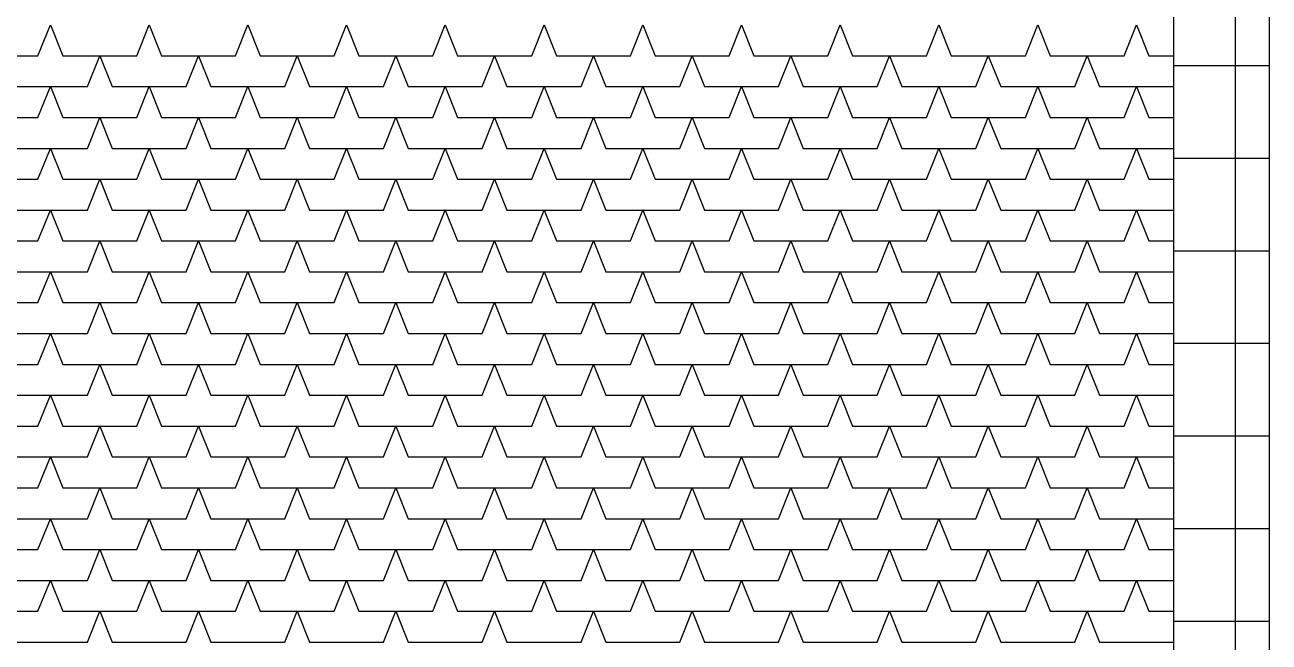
# Model space of a CAD drawing. Header units: inches. Extents: x 86794 to 87086, y 41803 to 41823.
# Drawn here: x 87028.09 to 87030.106, y 41817.98 to 41818.98 of the extents above; entities that cross this region are included whole.
import ezdxf

# ---------------------------------------------------------------- set-up
doc = ezdxf.new("R2010")
doc.units = ezdxf.units.IN
doc.header["$MEASUREMENT"] = 0

msp = doc.modelspace()

# ---------------------------------------------------------------- linework, layer by layer
at = {"ltscale": 0.006}
for p, q in [((87029.9509, 41819.0158), (87029.9509, 41817.1136)), ((87030.0509, 41819.0158), (87030.0509, 41814.4136)), ((87030.1059, 41819.0158), (87030.1059, 41814.2936)), ((87029.9509, 41818.9136), (87030.1059, 41818.9136)), ((87029.9509, 41818.7636), (87030.1059, 41818.7636)), ((87029.9509, 41818.6136), (87030.1059, 41818.6136)), ((87029.9509, 41818.4636), (87030.1059, 41818.4636)), ((87029.9509, 41818.3136), (87030.1059, 41818.3136)), ((87029.9509, 41818.1636), (87030.1059, 41818.1636)), ((87029.9509, 41818.0136), (87030.1059, 41818.0136))]:
    msp.add_line(p, q, dxfattribs=at)
at = {"color": 250}
for p, q in [((87028.1109, 41818.9295), (87028.1309, 41818.9795)), ((87028.1309, 41818.9795), (87028.1509, 41818.9295)), ((87028.2709, 41818.9295), (87028.2909, 41818.9795)), ((87028.2909, 41818.9795), (87028.3109, 41818.9295)), ((87028.4309, 41818.9295), (87028.4509, 41818.9795)), ((87028.4509, 41818.9795), (87028.4709, 41818.9295)), ((87028.5909, 41818.9295), (87028.6109, 41818.9795)), ((87028.6109, 41818.9795), (87028.6309, 41818.9295)), ((87028.7509, 41818.9295), (87028.7709, 41818.9795)), ((87028.7709, 41818.9795), (87028.7909, 41818.9295)), ((87028.9109, 41818.9295), (87028.9309, 41818.9795)), ((87028.9309, 41818.9795), (87028.9509, 41818.9295)), ((87029.0709, 41818.9295), (87029.0909, 41818.9795)), ((87029.0909, 41818.9795), (87029.1109, 41818.9295)), ((87029.2309, 41818.9295), (87029.2509, 41818.9795)), ((87029.2509, 41818.9795), (87029.2709, 41818.9295)), ((87029.3909, 41818.9295), (87029.4109, 41818.9795)), ((87029.4109, 41818.9795), (87029.4309, 41818.9295)), ((87029.5509, 41818.9295), (87029.5709, 41818.9795)), ((87029.5709, 41818.9795), (87029.5909, 41818.9295)), ((87029.7109, 41818.9295), (87029.7309, 41818.9795)), ((87029.7309, 41818.9795), (87029.7509, 41818.9295)), ((87029.8709, 41818.9295), (87029.8909, 41818.9795)), ((87029.8909, 41818.9795), (87029.9109, 41818.9295)), ((87027.9909, 41818.9295), (87028.1109, 41818.9295)), ((87028.1509, 41818.9295), (87028.2709, 41818.9295)), ((87028.1909, 41818.8795), (87028.2109, 41818.9295)), ((87028.2109, 41818.9295), (87028.2309, 41818.8795)), ((87028.3109, 41818.9295), (87028.4309, 41818.9295)), ((87028.3509, 41818.8795), (87028.3709, 41818.9295)), ((87028.3709, 41818.9295), (87028.3909, 41818.8795)), ((87028.4709, 41818.9295), (87028.5909, 41818.9295)), ((87028.5109, 41818.8795), (87028.5309, 41818.9295)), ((87028.5309, 41818.9295), (87028.5509, 41818.8795)), ((87028.6309, 41818.9295), (87028.7509, 41818.9295)), ((87028.6709, 41818.8795), (87028.6909, 41818.9295)), ((87028.6909, 41818.9295), (87028.7109, 41818.8795)), ((87028.7909, 41818.9295), (87028.9109, 41818.9295)), ((87028.8309, 41818.8795), (87028.8509, 41818.9295)), ((87028.8509, 41818.9295), (87028.8709, 41818.8795)), ((87028.9509, 41818.9295), (87029.0709, 41818.9295)), ((87028.9909, 41818.8795), (87029.0109, 41818.9295)), ((87029.0109, 41818.9295), (87029.0309, 41818.8795)), ((87029.1109, 41818.9295), (87029.2309, 41818.9295)), ((87029.1509, 41818.8795), (87029.1709, 41818.9295)), ((87029.1709, 41818.9295), (87029.1909, 41818.8795)), ((87029.2709, 41818.9295), (87029.3909, 41818.9295)), ((87029.3109, 41818.8795), (87029.3309, 41818.9295)), ((87029.3309, 41818.9295), (87029.3509, 41818.8795)), ((87029.4309, 41818.9295), (87029.5509, 41818.9295)), ((87029.4709, 41818.8795), (87029.4909, 41818.9295)), ((87029.4909, 41818.9295), (87029.5109, 41818.8795)), ((87029.5909, 41818.9295), (87029.7109, 41818.9295)), ((87029.6309, 41818.8795), (87029.6509, 41818.9295)), ((87029.6509, 41818.9295), (87029.6709, 41818.8795)), ((87029.7509, 41818.9295), (87029.8709, 41818.9295)), ((87029.7909, 41818.8795), (87029.8109, 41818.9295)), ((87029.8109, 41818.9295), (87029.8309, 41818.8795)), ((87029.9109, 41818.9295), (87029.9509, 41818.9295)), ((87028.0709, 41818.8795), (87028.1909, 41818.8795)), ((87028.1109, 41818.8295), (87028.1309, 41818.8795)), ((87028.1309, 41818.8795), (87028.1509, 41818.8295)), ((87028.2309, 41818.8795), (87028.3509, 41818.8795)), ((87028.2709, 41818.8295), (87028.2909, 41818.8795)), ((87028.2909, 41818.8795), (87028.3109, 41818.8295)), ((87028.3909, 41818.8795), (87028.5109, 41818.8795)), ((87028.4309, 41818.8295), (87028.4509, 41818.8795)), ((87028.4509, 41818.8795), (87028.4709, 41818.8295)), ((87028.5509, 41818.8795), (87028.6709, 41818.8795)), ((87028.5909, 41818.8295), (87028.6109, 41818.8795)), ((87028.6109, 41818.8795), (87028.6309, 41818.8295)), ((87028.7109, 41818.8795), (87028.8309, 41818.8795)), ((87028.7509, 41818.8295), (87028.7709, 41818.8795)), ((87028.7709, 41818.8795), (87028.7909, 41818.8295)), ((87028.8709, 41818.8795), (87028.9909, 41818.8795)), ((87028.9109, 41818.8295), (87028.9309, 41818.8795)), ((87028.9309, 41818.8795), (87028.9509, 41818.8295)), ((87029.0309, 41818.8795), (87029.1509, 41818.8795)), ((87029.0709, 41818.8295), (87029.0909, 41818.8795)), ((87029.0909, 41818.8795), (87029.1109, 41818.8295)), ((87029.1909, 41818.8795), (87029.3109, 41818.8795)), ((87029.2309, 41818.8295), (87029.2509, 41818.8795)), ((87029.2509, 41818.8795), (87029.2709, 41818.8295)), ((87029.3509, 41818.8795), (87029.4709, 41818.8795)), ((87029.3909, 41818.8295), (87029.4109, 41818.8795)), ((87029.4109, 41818.8795), (87029.4309, 41818.8295)), ((87029.5109, 41818.8795), (87029.6309, 41818.8795)), ((87029.5509, 41818.8295), (87029.5709, 41818.8795)), ((87029.5709, 41818.8795), (87029.5909, 41818.8295)), ((87029.6709, 41818.8795), (87029.7909, 41818.8795)), ((87029.7109, 41818.8295), (87029.7309, 41818.8795)), ((87029.7309, 41818.8795), (87029.7509, 41818.8295)), ((87029.8309, 41818.8795), (87029.9509, 41818.8795)), ((87029.8709, 41818.8295), (87029.8909, 41818.8795)), ((87029.8909, 41818.8795), (87029.9109, 41818.8295)), ((87027.9909, 41818.8295), (87028.1109, 41818.8295)), ((87028.1509, 41818.8295), (87028.2709, 41818.8295)), ((87028.1909, 41818.7795), (87028.2109, 41818.8295)), ((87028.2109, 41818.8295), (87028.2309, 41818.7795)), ((87028.3109, 41818.8295), (87028.4309, 41818.8295)), ((87028.3509, 41818.7795), (87028.3709, 41818.8295)), ((87028.3709, 41818.8295), (87028.3909, 41818.7795)), ((87028.4709, 41818.8295), (87028.5909, 41818.8295)), ((87028.5109, 41818.7795), (87028.5309, 41818.8295)), ((87028.5309, 41818.8295), (87028.5509, 41818.7795)), ((87028.6309, 41818.8295), (87028.7509, 41818.8295)), ((87028.6709, 41818.7795), (87028.6909, 41818.8295)), ((87028.6909, 41818.8295), (87028.7109, 41818.7795)), ((87028.7909, 41818.8295), (87028.9109, 41818.8295)), ((87028.8309, 41818.7795), (87028.8509, 41818.8295)), ((87028.8509, 41818.8295), (87028.8709, 41818.7795)), ((87028.9509, 41818.8295), (87029.0709, 41818.8295)), ((87028.9909, 41818.7795), (87029.0109, 41818.8295)), ((87029.0109, 41818.8295), (87029.0309, 41818.7795)), ((87029.1109, 41818.8295), (87029.2309, 41818.8295)), ((87029.1509, 41818.7795), (87029.1709, 41818.8295)), ((87029.1709, 41818.8295), (87029.1909, 41818.7795)), ((87029.2709, 41818.8295), (87029.3909, 41818.8295)), ((87029.3109, 41818.7795), (87029.3309, 41818.8295)), ((87029.3309, 41818.8295), (87029.3509, 41818.7795)), ((87029.4309, 41818.8295), (87029.5509, 41818.8295)), ((87029.4709, 41818.7795), (87029.4909, 41818.8295)), ((87029.4909, 41818.8295), (87029.5109, 41818.7795)), ((87029.5909, 41818.8295), (87029.7109, 41818.8295)), ((87029.6309, 41818.7795), (87029.6509, 41818.8295)), ((87029.6509, 41818.8295), (87029.6709, 41818.7795)), ((87029.7509, 41818.8295), (87029.8709, 41818.8295)), ((87029.7909, 41818.7795), (87029.8109, 41818.8295)), ((87029.8109, 41818.8295), (87029.8309, 41818.7795)), ((87029.9109, 41818.8295), (87029.9509, 41818.8295)), ((87028.0709, 41818.7795), (87028.1909, 41818.7795)), ((87028.1109, 41818.7295), (87028.1309, 41818.7795)), ((87028.1309, 41818.7795), (87028.1509, 41818.7295)), ((87028.2309, 41818.7795), (87028.3509, 41818.7795)), ((87028.2709, 41818.7295), (87028.2909, 41818.7795)), ((87028.2909, 41818.7795), (87028.3109, 41818.7295)), ((87028.3909, 41818.7795), (87028.5109, 41818.7795)), ((87028.4309, 41818.7295), (87028.4509, 41818.7795)), ((87028.4509, 41818.7795), (87028.4709, 41818.7295)), ((87028.5509, 41818.7795), (87028.6709, 41818.7795)), ((87028.5909, 41818.7295), (87028.6109, 41818.7795)), ((87028.6109, 41818.7795), (87028.6309, 41818.7295)), ((87028.7109, 41818.7795), (87028.8309, 41818.7795)), ((87028.7509, 41818.7295), (87028.7709, 41818.7795)), ((87028.7709, 41818.7795), (87028.7909, 41818.7295)), ((87028.8709, 41818.7795), (87028.9909, 41818.7795)), ((87028.9109, 41818.7295), (87028.9309, 41818.7795)), ((87028.9309, 41818.7795), (87028.9509, 41818.7295)), ((87029.0309, 41818.7795), (87029.1509, 41818.7795)), ((87029.0709, 41818.7295), (87029.0909, 41818.7795)), ((87029.0909, 41818.7795), (87029.1109, 41818.7295)), ((87029.1909, 41818.7795), (87029.3109, 41818.7795)), ((87029.2309, 41818.7295), (87029.2509, 41818.7795)), ((87029.2509, 41818.7795), (87029.2709, 41818.7295)), ((87029.3509, 41818.7795), (87029.4709, 41818.7795)), ((87029.3909, 41818.7295), (87029.4109, 41818.7795)), ((87029.4109, 41818.7795), (87029.4309, 41818.7295)), ((87029.5109, 41818.7795), (87029.6309, 41818.7795)), ((87029.5509, 41818.7295), (87029.5709, 41818.7795)), ((87029.5709, 41818.7795), (87029.5909, 41818.7295)), ((87029.6709, 41818.7795), (87029.7909, 41818.7795)), ((87029.7109, 41818.7295), (87029.7309, 41818.7795)), ((87029.7309, 41818.7795), (87029.7509, 41818.7295)), ((87029.8309, 41818.7795), (87029.9509, 41818.7795)), ((87029.8709, 41818.7295), (87029.8909, 41818.7795)), ((87029.8909, 41818.7795), (87029.9109, 41818.7295)), ((87027.9909, 41818.7295), (87028.1109, 41818.7295)), ((87028.1509, 41818.7295), (87028.2709, 41818.7295)), ((87028.1909, 41818.6795), (87028.2109, 41818.7295)), ((87028.2109, 41818.7295), (87028.2309, 41818.6795)), ((87028.3109, 41818.7295), (87028.4309, 41818.7295)), ((87028.3509, 41818.6795), (87028.3709, 41818.7295)), ((87028.3709, 41818.7295), (87028.3909, 41818.6795)), ((87028.4709, 41818.7295), (87028.5909, 41818.7295)), ((87028.5109, 41818.6795), (87028.5309, 41818.7295)), ((87028.5309, 41818.7295), (87028.5509, 41818.6795)), ((87028.6309, 41818.7295), (87028.7509, 41818.7295)), ((87028.6709, 41818.6795), (87028.6909, 41818.7295)), ((87028.6909, 41818.7295), (87028.7109, 41818.6795)), ((87028.7909, 41818.7295), (87028.9109, 41818.7295)), ((87028.8309, 41818.6795), (87028.8509, 41818.7295)), ((87028.8509, 41818.7295), (87028.8709, 41818.6795)), ((87028.9509, 41818.7295), (87029.0709, 41818.7295)), ((87028.9909, 41818.6795), (87029.0109, 41818.7295)), ((87029.0109, 41818.7295), (87029.0309, 41818.6795)), ((87029.1109, 41818.7295), (87029.2309, 41818.7295)), ((87029.1509, 41818.6795), (87029.1709, 41818.7295)), ((87029.1709, 41818.7295), (87029.1909, 41818.6795)), ((87029.2709, 41818.7295), (87029.3909, 41818.7295)), ((87029.3109, 41818.6795), (87029.3309, 41818.7295)), ((87029.3309, 41818.7295), (87029.3509, 41818.6795)), ((87029.4309, 41818.7295), (87029.5509, 41818.7295)), ((87029.4709, 41818.6795), (87029.4909, 41818.7295)), ((87029.4909, 41818.7295), (87029.5109, 41818.6795)), ((87029.5909, 41818.7295), (87029.7109, 41818.7295)), ((87029.6309, 41818.6795), (87029.6509, 41818.7295)), ((87029.6509, 41818.7295), (87029.6709, 41818.6795)), ((87029.7509, 41818.7295), (87029.8709, 41818.7295)), ((87029.7909, 41818.6795), (87029.8109, 41818.7295)), ((87029.8109, 41818.7295), (87029.8309, 41818.6795)), ((87029.9109, 41818.7295), (87029.9509, 41818.7295)), ((87028.0709, 41818.6795), (87028.1909, 41818.6795)), ((87028.1109, 41818.6295), (87028.1309, 41818.6795)), ((87028.1309, 41818.6795), (87028.1509, 41818.6295)), ((87028.2309, 41818.6795), (87028.3509, 41818.6795)), ((87028.2709, 41818.6295), (87028.2909, 41818.6795)), ((87028.2909, 41818.6795), (87028.3109, 41818.6295)), ((87028.3909, 41818.6795), (87028.5109, 41818.6795)), ((87028.4309, 41818.6295), (87028.4509, 41818.6795)), ((87028.4509, 41818.6795), (87028.4709, 41818.6295)), ((87028.5509, 41818.6795), (87028.6709, 41818.6795)), ((87028.5909, 41818.6295), (87028.6109, 41818.6795)), ((87028.6109, 41818.6795), (87028.6309, 41818.6295)), ((87028.7109, 41818.6795), (87028.8309, 41818.6795)), ((87028.7509, 41818.6295), (87028.7709, 41818.6795)), ((87028.7709, 41818.6795), (87028.7909, 41818.6295)), ((87028.8709, 41818.6795), (87028.9909, 41818.6795)), ((87028.9109, 41818.6295), (87028.9309, 41818.6795)), ((87028.9309, 41818.6795), (87028.9509, 41818.6295)), ((87029.0309, 41818.6795), (87029.1509, 41818.6795)), ((87029.0709, 41818.6295), (87029.0909, 41818.6795)), ((87029.0909, 41818.6795), (87029.1109, 41818.6295)), ((87029.1909, 41818.6795), (87029.3109, 41818.6795)), ((87029.2309, 41818.6295), (87029.2509, 41818.6795)), ((87029.2509, 41818.6795), (87029.2709, 41818.6295)), ((87029.3509, 41818.6795), (87029.4709, 41818.6795)), ((87029.3909, 41818.6295), (87029.4109, 41818.6795)), ((87029.4109, 41818.6795), (87029.4309, 41818.6295)), ((87029.5109, 41818.6795), (87029.6309, 41818.6795)), ((87029.5509, 41818.6295), (87029.5709, 41818.6795)), ((87029.5709, 41818.6795), (87029.5909, 41818.6295)), ((87029.6709, 41818.6795), (87029.7909, 41818.6795)), ((87029.7109, 41818.6295), (87029.7309, 41818.6795)), ((87029.7309, 41818.6795), (87029.7509, 41818.6295)), ((87029.8309, 41818.6795), (87029.9509, 41818.6795)), ((87029.8709, 41818.6295), (87029.8909, 41818.6795)), ((87029.8909, 41818.6795), (87029.9109, 41818.6295)), ((87027.9909, 41818.6295), (87028.1109, 41818.6295)), ((87028.1509, 41818.6295), (87028.2709, 41818.6295)), ((87028.1909, 41818.5795), (87028.2109, 41818.6295)), ((87028.2109, 41818.6295), (87028.2309, 41818.5795)), ((87028.3109, 41818.6295), (87028.4309, 41818.6295)), ((87028.3509, 41818.5795), (87028.3709, 41818.6295)), ((87028.3709, 41818.6295), (87028.3909, 41818.5795)), ((87028.4709, 41818.6295), (87028.5909, 41818.6295)), ((87028.5109, 41818.5795), (87028.5309, 41818.6295)), ((87028.5309, 41818.6295), (87028.5509, 41818.5795)), ((87028.6309, 41818.6295), (87028.7509, 41818.6295)), ((87028.6709, 41818.5795), (87028.6909, 41818.6295)), ((87028.6909, 41818.6295), (87028.7109, 41818.5795)), ((87028.7909, 41818.6295), (87028.9109, 41818.6295)), ((87028.8309, 41818.5795), (87028.8509, 41818.6295)), ((87028.8509, 41818.6295), (87028.8709, 41818.5795)), ((87028.9509, 41818.6295), (87029.0709, 41818.6295)), ((87028.9909, 41818.5795), (87029.0109, 41818.6295)), ((87029.0109, 41818.6295), (87029.0309, 41818.5795)), ((87029.1109, 41818.6295), (87029.2309, 41818.6295)), ((87029.1509, 41818.5795), (87029.1709, 41818.6295)), ((87029.1709, 41818.6295), (87029.1909, 41818.5795)), ((87029.2709, 41818.6295), (87029.3909, 41818.6295)), ((87029.3109, 41818.5795), (87029.3309, 41818.6295)), ((87029.3309, 41818.6295), (87029.3509, 41818.5795)), ((87029.4309, 41818.6295), (87029.5509, 41818.6295)), ((87029.4709, 41818.5795), (87029.4909, 41818.6295)), ((87029.4909, 41818.6295), (87029.5109, 41818.5795)), ((87029.5909, 41818.6295), (87029.7109, 41818.6295)), ((87029.6309, 41818.5795), (87029.6509, 41818.6295)), ((87029.6509, 41818.6295), (87029.6709, 41818.5795)), ((87029.7509, 41818.6295), (87029.8709, 41818.6295)), ((87029.7909, 41818.5795), (87029.8109, 41818.6295)), ((87029.8109, 41818.6295), (87029.8309, 41818.5795)), ((87029.9109, 41818.6295), (87029.9509, 41818.6295)), ((87028.0709, 41818.5795), (87028.1909, 41818.5795)), ((87028.1109, 41818.5295), (87028.1309, 41818.5795)), ((87028.1309, 41818.5795), (87028.1509, 41818.5295)), ((87028.2309, 41818.5795), (87028.3509, 41818.5795)), ((87028.2709, 41818.5295), (87028.2909, 41818.5795)), ((87028.2909, 41818.5795), (87028.3109, 41818.5295)), ((87028.3909, 41818.5795), (87028.5109, 41818.5795)), ((87028.4309, 41818.5295), (87028.4509, 41818.5795)), ((87028.4509, 41818.5795), (87028.4709, 41818.5295)), ((87028.5509, 41818.5795), (87028.6709, 41818.5795)), ((87028.5909, 41818.5295), (87028.6109, 41818.5795)), ((87028.6109, 41818.5795), (87028.6309, 41818.5295)), ((87028.7109, 41818.5795), (87028.8309, 41818.5795)), ((87028.7509, 41818.5295), (87028.7709, 41818.5795)), ((87028.7709, 41818.5795), (87028.7909, 41818.5295)), ((87028.8709, 41818.5795), (87028.9909, 41818.5795)), ((87028.9109, 41818.5295), (87028.9309, 41818.5795)), ((87028.9309, 41818.5795), (87028.9509, 41818.5295)), ((87029.0309, 41818.5795), (87029.1509, 41818.5795)), ((87029.0709, 41818.5295), (87029.0909, 41818.5795)), ((87029.0909, 41818.5795), (87029.1109, 41818.5295)), ((87029.1909, 41818.5795), (87029.3109, 41818.5795)), ((87029.2309, 41818.5295), (87029.2509, 41818.5795)), ((87029.2509, 41818.5795), (87029.2709, 41818.5295)), ((87029.3509, 41818.5795), (87029.4709, 41818.5795)), ((87029.3909, 41818.5295), (87029.4109, 41818.5795)), ((87029.4109, 41818.5795), (87029.4309, 41818.5295)), ((87029.5109, 41818.5795), (87029.6309, 41818.5795)), ((87029.5509, 41818.5295), (87029.5709, 41818.5795)), ((87029.5709, 41818.5795), (87029.5909, 41818.5295)), ((87029.6709, 41818.5795), (87029.7909, 41818.5795)), ((87029.7109, 41818.5295), (87029.7309, 41818.5795)), ((87029.7309, 41818.5795), (87029.7509, 41818.5295)), ((87029.8309, 41818.5795), (87029.9509, 41818.5795)), ((87029.8709, 41818.5295), (87029.8909, 41818.5795)), ((87029.8909, 41818.5795), (87029.9109, 41818.5295)), ((87027.9909, 41818.5295), (87028.1109, 41818.5295)), ((87028.1509, 41818.5295), (87028.2709, 41818.5295)), ((87028.1909, 41818.4795), (87028.2109, 41818.5295)), ((87028.2109, 41818.5295), (87028.2309, 41818.4795)), ((87028.3109, 41818.5295), (87028.4309, 41818.5295)), ((87028.3509, 41818.4795), (87028.3709, 41818.5295)), ((87028.3709, 41818.5295), (87028.3909, 41818.4795)), ((87028.4709, 41818.5295), (87028.5909, 41818.5295)), ((87028.5109, 41818.4795), (87028.5309, 41818.5295)), ((87028.5309, 41818.5295), (87028.5509, 41818.4795)), ((87028.6309, 41818.5295), (87028.7509, 41818.5295)), ((87028.6709, 41818.4795), (87028.6909, 41818.5295)), ((87028.6909, 41818.5295), (87028.7109, 41818.4795)), ((87028.7909, 41818.5295), (87028.9109, 41818.5295)), ((87028.8309, 41818.4795), (87028.8509, 41818.5295)), ((87028.8509, 41818.5295), (87028.8709, 41818.4795)), ((87028.9509, 41818.5295), (87029.0709, 41818.5295)), ((87028.9909, 41818.4795), (87029.0109, 41818.5295)), ((87029.0109, 41818.5295), (87029.0309, 41818.4795)), ((87029.1109, 41818.5295), (87029.2309, 41818.5295)), ((87029.1509, 41818.4795), (87029.1709, 41818.5295)), ((87029.1709, 41818.5295), (87029.1909, 41818.4795)), ((87029.2709, 41818.5295), (87029.3909, 41818.5295)), ((87029.3109, 41818.4795), (87029.3309, 41818.5295)), ((87029.3309, 41818.5295), (87029.3509, 41818.4795)), ((87029.4309, 41818.5295), (87029.5509, 41818.5295)), ((87029.4709, 41818.4795), (87029.4909, 41818.5295)), ((87029.4909, 41818.5295), (87029.5109, 41818.4795)), ((87029.5909, 41818.5295), (87029.7109, 41818.5295)), ((87029.6309, 41818.4795), (87029.6509, 41818.5295)), ((87029.6509, 41818.5295), (87029.6709, 41818.4795)), ((87029.7509, 41818.5295), (87029.8709, 41818.5295)), ((87029.7909, 41818.4795), (87029.8109, 41818.5295)), ((87029.8109, 41818.5295), (87029.8309, 41818.4795)), ((87029.9109, 41818.5295), (87029.9509, 41818.5295)), ((87028.0709, 41818.4795), (87028.1909, 41818.4795)), ((87028.1109, 41818.4295), (87028.1309, 41818.4795)), ((87028.1309, 41818.4795), (87028.1509, 41818.4295)), ((87028.2309, 41818.4795), (87028.3509, 41818.4795)), ((87028.2709, 41818.4295), (87028.2909, 41818.4795)), ((87028.2909, 41818.4795), (87028.3109, 41818.4295)), ((87028.3909, 41818.4795), (87028.5109, 41818.4795)), ((87028.4309, 41818.4295), (87028.4509, 41818.4795)), ((87028.4509, 41818.4795), (87028.4709, 41818.4295)), ((87028.5509, 41818.4795), (87028.6709, 41818.4795)), ((87028.5909, 41818.4295), (87028.6109, 41818.4795)), ((87028.6109, 41818.4795), (87028.6309, 41818.4295)), ((87028.7109, 41818.4795), (87028.8309, 41818.4795)), ((87028.7509, 41818.4295), (87028.7709, 41818.4795)), ((87028.7709, 41818.4795), (87028.7909, 41818.4295)), ((87028.8709, 41818.4795), (87028.9909, 41818.4795)), ((87028.9109, 41818.4295), (87028.9309, 41818.4795)), ((87028.9309, 41818.4795), (87028.9509, 41818.4295)), ((87029.0309, 41818.4795), (87029.1509, 41818.4795)), ((87029.0709, 41818.4295), (87029.0909, 41818.4795)), ((87029.0909, 41818.4795), (87029.1109, 41818.4295)), ((87029.1909, 41818.4795), (87029.3109, 41818.4795)), ((87029.2309, 41818.4295), (87029.2509, 41818.4795)), ((87029.2509, 41818.4795), (87029.2709, 41818.4295)), ((87029.3509, 41818.4795), (87029.4709, 41818.4795)), ((87029.3909, 41818.4295), (87029.4109, 41818.4795)), ((87029.4109, 41818.4795), (87029.4309, 41818.4295)), ((87029.5109, 41818.4795), (87029.6309, 41818.4795)), ((87029.5509, 41818.4295), (87029.5709, 41818.4795)), ((87029.5709, 41818.4795), (87029.5909, 41818.4295)), ((87029.6709, 41818.4795), (87029.7909, 41818.4795)), ((87029.7109, 41818.4295), (87029.7309, 41818.4795)), ((87029.7309, 41818.4795), (87029.7509, 41818.4295)), ((87029.8309, 41818.4795), (87029.9509, 41818.4795)), ((87029.8709, 41818.4295), (87029.8909, 41818.4795)), ((87029.8909, 41818.4795), (87029.9109, 41818.4295)), ((87027.9909, 41818.4295), (87028.1109, 41818.4295)), ((87028.1509, 41818.4295), (87028.2709, 41818.4295)), ((87028.1909, 41818.3795), (87028.2109, 41818.4295)), ((87028.2109, 41818.4295), (87028.2309, 41818.3795)), ((87028.3109, 41818.4295), (87028.4309, 41818.4295)), ((87028.3509, 41818.3795), (87028.3709, 41818.4295)), ((87028.3709, 41818.4295), (87028.3909, 41818.3795)), ((87028.4709, 41818.4295), (87028.5909, 41818.4295)), ((87028.5109, 41818.3795), (87028.5309, 41818.4295)), ((87028.5309, 41818.4295), (87028.5509, 41818.3795)), ((87028.6309, 41818.4295), (87028.7509, 41818.4295)), ((87028.6709, 41818.3795), (87028.6909, 41818.4295)), ((87028.6909, 41818.4295), (87028.7109, 41818.3795)), ((87028.7909, 41818.4295), (87028.9109, 41818.4295)), ((87028.8309, 41818.3795), (87028.8509, 41818.4295)), ((87028.8509, 41818.4295), (87028.8709, 41818.3795)), ((87028.9509, 41818.4295), (87029.0709, 41818.4295)), ((87028.9909, 41818.3795), (87029.0109, 41818.4295)), ((87029.0109, 41818.4295), (87029.0309, 41818.3795)), ((87029.1109, 41818.4295), (87029.2309, 41818.4295)), ((87029.1509, 41818.3795), (87029.1709, 41818.4295)), ((87029.1709, 41818.4295), (87029.1909, 41818.3795)), ((87029.2709, 41818.4295), (87029.3909, 41818.4295)), ((87029.3109, 41818.3795), (87029.3309, 41818.4295)), ((87029.3309, 41818.4295), (87029.3509, 41818.3795)), ((87029.4309, 41818.4295), (87029.5509, 41818.4295)), ((87029.4709, 41818.3795), (87029.4909, 41818.4295)), ((87029.4909, 41818.4295), (87029.5109, 41818.3795)), ((87029.5909, 41818.4295), (87029.7109, 41818.4295)), ((87029.6309, 41818.3795), (87029.6509, 41818.4295)), ((87029.6509, 41818.4295), (87029.6709, 41818.3795)), ((87029.7509, 41818.4295), (87029.8709, 41818.4295)), ((87029.7909, 41818.3795), (87029.8109, 41818.4295)), ((87029.8109, 41818.4295), (87029.8309, 41818.3795)), ((87029.9109, 41818.4295), (87029.9509, 41818.4295)), ((87028.0709, 41818.3795), (87028.1909, 41818.3795)), ((87028.1109, 41818.3295), (87028.1309, 41818.3795)), ((87028.1309, 41818.3795), (87028.1509, 41818.3295)), ((87028.2309, 41818.3795), (87028.3509, 41818.3795)), ((87028.2709, 41818.3295), (87028.2909, 41818.3795)), ((87028.2909, 41818.3795), (87028.3109, 41818.3295)), ((87028.3909, 41818.3795), (87028.5109, 41818.3795)), ((87028.4309, 41818.3295), (87028.4509, 41818.3795)), ((87028.4509, 41818.3795), (87028.4709, 41818.3295)), ((87028.5509, 41818.3795), (87028.6709, 41818.3795)), ((87028.5909, 41818.3295), (87028.6109, 41818.3795)), ((87028.6109, 41818.3795), (87028.6309, 41818.3295)), ((87028.7109, 41818.3795), (87028.8309, 41818.3795)), ((87028.7509, 41818.3295), (87028.7709, 41818.3795)), ((87028.7709, 41818.3795), (87028.7909, 41818.3295)), ((87028.8709, 41818.3795), (87028.9909, 41818.3795)), ((87028.9109, 41818.3295), (87028.9309, 41818.3795)), ((87028.9309, 41818.3795), (87028.9509, 41818.3295)), ((87029.0309, 41818.3795), (87029.1509, 41818.3795)), ((87029.0709, 41818.3295), (87029.0909, 41818.3795)), ((87029.0909, 41818.3795), (87029.1109, 41818.3295)), ((87029.1909, 41818.3795), (87029.3109, 41818.3795)), ((87029.2309, 41818.3295), (87029.2509, 41818.3795)), ((87029.2509, 41818.3795), (87029.2709, 41818.3295)), ((87029.3509, 41818.3795), (87029.4709, 41818.3795)), ((87029.3909, 41818.3295), (87029.4109, 41818.3795)), ((87029.4109, 41818.3795), (87029.4309, 41818.3295)), ((87029.5109, 41818.3795), (87029.6309, 41818.3795)), ((87029.5509, 41818.3295), (87029.5709, 41818.3795)), ((87029.5709, 41818.3795), (87029.5909, 41818.3295)), ((87029.6709, 41818.3795), (87029.7909, 41818.3795)), ((87029.7109, 41818.3295), (87029.7309, 41818.3795)), ((87029.7309, 41818.3795), (87029.7509, 41818.3295)), ((87029.8309, 41818.3795), (87029.9509, 41818.3795)), ((87029.8709, 41818.3295), (87029.8909, 41818.3795)), ((87029.8909, 41818.3795), (87029.9109, 41818.3295)), ((87027.9909, 41818.3295), (87028.1109, 41818.3295)), ((87028.1509, 41818.3295), (87028.2709, 41818.3295)), ((87028.1909, 41818.2795), (87028.2109, 41818.3295)), ((87028.2109, 41818.3295), (87028.2309, 41818.2795)), ((87028.3109, 41818.3295), (87028.4309, 41818.3295)), ((87028.3509, 41818.2795), (87028.3709, 41818.3295)), ((87028.3709, 41818.3295), (87028.3909, 41818.2795)), ((87028.4709, 41818.3295), (87028.5909, 41818.3295)), ((87028.5109, 41818.2795), (87028.5309, 41818.3295)), ((87028.5309, 41818.3295), (87028.5509, 41818.2795)), ((87028.6309, 41818.3295), (87028.7509, 41818.3295)), ((87028.6709, 41818.2795), (87028.6909, 41818.3295)), ((87028.6909, 41818.3295), (87028.7109, 41818.2795)), ((87028.7909, 41818.3295), (87028.9109, 41818.3295)), ((87028.8309, 41818.2795), (87028.8509, 41818.3295)), ((87028.8509, 41818.3295), (87028.8709, 41818.2795)), ((87028.9509, 41818.3295), (87029.0709, 41818.3295)), ((87028.9909, 41818.2795), (87029.0109, 41818.3295)), ((87029.0109, 41818.3295), (87029.0309, 41818.2795)), ((87029.1109, 41818.3295), (87029.2309, 41818.3295)), ((87029.1509, 41818.2795), (87029.1709, 41818.3295)), ((87029.1709, 41818.3295), (87029.1909, 41818.2795)), ((87029.2709, 41818.3295), (87029.3909, 41818.3295)), ((87029.3109, 41818.2795), (87029.3309, 41818.3295)), ((87029.3309, 41818.3295), (87029.3509, 41818.2795)), ((87029.4309, 41818.3295), (87029.5509, 41818.3295)), ((87029.4709, 41818.2795), (87029.4909, 41818.3295)), ((87029.4909, 41818.3295), (87029.5109, 41818.2795)), ((87029.5909, 41818.3295), (87029.7109, 41818.3295)), ((87029.6309, 41818.2795), (87029.6509, 41818.3295)), ((87029.6509, 41818.3295), (87029.6709, 41818.2795)), ((87029.7509, 41818.3295), (87029.8709, 41818.3295)), ((87029.7909, 41818.2795), (87029.8109, 41818.3295)), ((87029.8109, 41818.3295), (87029.8309, 41818.2795)), ((87029.9109, 41818.3295), (87029.9509, 41818.3295)), ((87028.0709, 41818.2795), (87028.1909, 41818.2795)), ((87028.1109, 41818.2295), (87028.1309, 41818.2795)), ((87028.1309, 41818.2795), (87028.1509, 41818.2295)), ((87028.2309, 41818.2795), (87028.3509, 41818.2795)), ((87028.2709, 41818.2295), (87028.2909, 41818.2795)), ((87028.2909, 41818.2795), (87028.3109, 41818.2295)), ((87028.3909, 41818.2795), (87028.5109, 41818.2795)), ((87028.4309, 41818.2295), (87028.4509, 41818.2795)), ((87028.4509, 41818.2795), (87028.4709, 41818.2295)), ((87028.5509, 41818.2795), (87028.6709, 41818.2795)), ((87028.5909, 41818.2295), (87028.6109, 41818.2795)), ((87028.6109, 41818.2795), (87028.6309, 41818.2295)), ((87028.7109, 41818.2795), (87028.8309, 41818.2795)), ((87028.7509, 41818.2295), (87028.7709, 41818.2795)), ((87028.7709, 41818.2795), (87028.7909, 41818.2295)), ((87028.8709, 41818.2795), (87028.9909, 41818.2795)), ((87028.9109, 41818.2295), (87028.9309, 41818.2795)), ((87028.9309, 41818.2795), (87028.9509, 41818.2295)), ((87029.0309, 41818.2795), (87029.1509, 41818.2795)), ((87029.0709, 41818.2295), (87029.0909, 41818.2795)), ((87029.0909, 41818.2795), (87029.1109, 41818.2295)), ((87029.1909, 41818.2795), (87029.3109, 41818.2795)), ((87029.2309, 41818.2295), (87029.2509, 41818.2795)), ((87029.2509, 41818.2795), (87029.2709, 41818.2295)), ((87029.3509, 41818.2795), (87029.4709, 41818.2795)), ((87029.3909, 41818.2295), (87029.4109, 41818.2795)), ((87029.4109, 41818.2795), (87029.4309, 41818.2295)), ((87029.5109, 41818.2795), (87029.6309, 41818.2795)), ((87029.5509, 41818.2295), (87029.5709, 41818.2795)), ((87029.5709, 41818.2795), (87029.5909, 41818.2295)), ((87029.6709, 41818.2795), (87029.7909, 41818.2795)), ((87029.7109, 41818.2295), (87029.7309, 41818.2795)), ((87029.7309, 41818.2795), (87029.7509, 41818.2295)), ((87029.8309, 41818.2795), (87029.9509, 41818.2795)), ((87029.8709, 41818.2295), (87029.8909, 41818.2795)), ((87029.8909, 41818.2795), (87029.9109, 41818.2295)), ((87027.9909, 41818.2295), (87028.1109, 41818.2295)), ((87028.1509, 41818.2295), (87028.2709, 41818.2295)), ((87028.1909, 41818.1795), (87028.2109, 41818.2295)), ((87028.2109, 41818.2295), (87028.2309, 41818.1795)), ((87028.3109, 41818.2295), (87028.4309, 41818.2295)), ((87028.3509, 41818.1795), (87028.3709, 41818.2295)), ((87028.3709, 41818.2295), (87028.3909, 41818.1795)), ((87028.4709, 41818.2295), (87028.5909, 41818.2295)), ((87028.5109, 41818.1795), (87028.5309, 41818.2295)), ((87028.5309, 41818.2295), (87028.5509, 41818.1795)), ((87028.6309, 41818.2295), (87028.7509, 41818.2295)), ((87028.6709, 41818.1795), (87028.6909, 41818.2295)), ((87028.6909, 41818.2295), (87028.7109, 41818.1795)), ((87028.7909, 41818.2295), (87028.9109, 41818.2295)), ((87028.8309, 41818.1795), (87028.8509, 41818.2295)), ((87028.8509, 41818.2295), (87028.8709, 41818.1795)), ((87028.9509, 41818.2295), (87029.0709, 41818.2295)), ((87028.9909, 41818.1795), (87029.0109, 41818.2295)), ((87029.0109, 41818.2295), (87029.0309, 41818.1795)), ((87029.1109, 41818.2295), (87029.2309, 41818.2295)), ((87029.1509, 41818.1795), (87029.1709, 41818.2295)), ((87029.1709, 41818.2295), (87029.1909, 41818.1795)), ((87029.2709, 41818.2295), (87029.3909, 41818.2295)), ((87029.3109, 41818.1795), (87029.3309, 41818.2295)), ((87029.3309, 41818.2295), (87029.3509, 41818.1795)), ((87029.4309, 41818.2295), (87029.5509, 41818.2295)), ((87029.4709, 41818.1795), (87029.4909, 41818.2295)), ((87029.4909, 41818.2295), (87029.5109, 41818.1795)), ((87029.5909, 41818.2295), (87029.7109, 41818.2295)), ((87029.6309, 41818.1795), (87029.6509, 41818.2295)), ((87029.6509, 41818.2295), (87029.6709, 41818.1795)), ((87029.7509, 41818.2295), (87029.8709, 41818.2295)), ((87029.7909, 41818.1795), (87029.8109, 41818.2295)), ((87029.8109, 41818.2295), (87029.8309, 41818.1795)), ((87029.9109, 41818.2295), (87029.9509, 41818.2295)), ((87028.0709, 41818.1795), (87028.1909, 41818.1795)), ((87028.1109, 41818.1295), (87028.1309, 41818.1795)), ((87028.1309, 41818.1795), (87028.1509, 41818.1295)), ((87028.2309, 41818.1795), (87028.3509, 41818.1795)), ((87028.2709, 41818.1295), (87028.2909, 41818.1795)), ((87028.2909, 41818.1795), (87028.3109, 41818.1295)), ((87028.3909, 41818.1795), (87028.5109, 41818.1795)), ((87028.4309, 41818.1295), (87028.4509, 41818.1795)), ((87028.4509, 41818.1795), (87028.4709, 41818.1295)), ((87028.5509, 41818.1795), (87028.6709, 41818.1795)), ((87028.5909, 41818.1295), (87028.6109, 41818.1795)), ((87028.6109, 41818.1795), (87028.6309, 41818.1295)), ((87028.7109, 41818.1795), (87028.8309, 41818.1795)), ((87028.7509, 41818.1295), (87028.7709, 41818.1795)), ((87028.7709, 41818.1795), (87028.7909, 41818.1295)), ((87028.8709, 41818.1795), (87028.9909, 41818.1795)), ((87028.9109, 41818.1295), (87028.9309, 41818.1795)), ((87028.9309, 41818.1795), (87028.9509, 41818.1295)), ((87029.0309, 41818.1795), (87029.1509, 41818.1795)), ((87029.0709, 41818.1295), (87029.0909, 41818.1795)), ((87029.0909, 41818.1795), (87029.1109, 41818.1295)), ((87029.1909, 41818.1795), (87029.3109, 41818.1795)), ((87029.2309, 41818.1295), (87029.2509, 41818.1795)), ((87029.2509, 41818.1795), (87029.2709, 41818.1295)), ((87029.3509, 41818.1795), (87029.4709, 41818.1795)), ((87029.3909, 41818.1295), (87029.4109, 41818.1795)), ((87029.4109, 41818.1795), (87029.4309, 41818.1295)), ((87029.5109, 41818.1795), (87029.6309, 41818.1795)), ((87029.5509, 41818.1295), (87029.5709, 41818.1795)), ((87029.5709, 41818.1795), (87029.5909, 41818.1295)), ((87029.6709, 41818.1795), (87029.7909, 41818.1795)), ((87029.7109, 41818.1295), (87029.7309, 41818.1795)), ((87029.7309, 41818.1795), (87029.7509, 41818.1295)), ((87029.8309, 41818.1795), (87029.9509, 41818.1795)), ((87029.8709, 41818.1295), (87029.8909, 41818.1795)), ((87029.8909, 41818.1795), (87029.9109, 41818.1295)), ((87027.9909, 41818.1295), (87028.1109, 41818.1295)), ((87028.1509, 41818.1295), (87028.2709, 41818.1295)), ((87028.1909, 41818.0795), (87028.2109, 41818.1295)), ((87028.2109, 41818.1295), (87028.2309, 41818.0795)), ((87028.3109, 41818.1295), (87028.4309, 41818.1295)), ((87028.3509, 41818.0795), (87028.3709, 41818.1295)), ((87028.3709, 41818.1295), (87028.3909, 41818.0795)), ((87028.4709, 41818.1295), (87028.5909, 41818.1295)), ((87028.5109, 41818.0795), (87028.5309, 41818.1295)), ((87028.5309, 41818.1295), (87028.5509, 41818.0795)), ((87028.6309, 41818.1295), (87028.7509, 41818.1295)), ((87028.6709, 41818.0795), (87028.6909, 41818.1295)), ((87028.6909, 41818.1295), (87028.7109, 41818.0795)), ((87028.7909, 41818.1295), (87028.9109, 41818.1295)), ((87028.8309, 41818.0795), (87028.8509, 41818.1295)), ((87028.8509, 41818.1295), (87028.8709, 41818.0795)), ((87028.9509, 41818.1295), (87029.0709, 41818.1295)), ((87028.9909, 41818.0795), (87029.0109, 41818.1295)), ((87029.0109, 41818.1295), (87029.0309, 41818.0795)), ((87029.1109, 41818.1295), (87029.2309, 41818.1295)), ((87029.1509, 41818.0795), (87029.1709, 41818.1295)), ((87029.1709, 41818.1295), (87029.1909, 41818.0795)), ((87029.2709, 41818.1295), (87029.3909, 41818.1295)), ((87029.3109, 41818.0795), (87029.3309, 41818.1295)), ((87029.3309, 41818.1295), (87029.3509, 41818.0795)), ((87029.4309, 41818.1295), (87029.5509, 41818.1295)), ((87029.4709, 41818.0795), (87029.4909, 41818.1295)), ((87029.4909, 41818.1295), (87029.5109, 41818.0795)), ((87029.5909, 41818.1295), (87029.7109, 41818.1295)), ((87029.6309, 41818.0795), (87029.6509, 41818.1295)), ((87029.6509, 41818.1295), (87029.6709, 41818.0795)), ((87029.7509, 41818.1295), (87029.8709, 41818.1295)), ((87029.7909, 41818.0795), (87029.8109, 41818.1295)), ((87029.8109, 41818.1295), (87029.8309, 41818.0795)), ((87029.9109, 41818.1295), (87029.9509, 41818.1295)), ((87028.0709, 41818.0795), (87028.1909, 41818.0795)), ((87028.1109, 41818.0295), (87028.1309, 41818.0795)), ((87028.1309, 41818.0795), (87028.1509, 41818.0295)), ((87028.2309, 41818.0795), (87028.3509, 41818.0795)), ((87028.2709, 41818.0295), (87028.2909, 41818.0795)), ((87028.2909, 41818.0795), (87028.3109, 41818.0295)), ((87028.3909, 41818.0795), (87028.5109, 41818.0795)), ((87028.4309, 41818.0295), (87028.4509, 41818.0795)), ((87028.4509, 41818.0795), (87028.4709, 41818.0295)), ((87028.5509, 41818.0795), (87028.6709, 41818.0795)), ((87028.5909, 41818.0295), (87028.6109, 41818.0795)), ((87028.6109, 41818.0795), (87028.6309, 41818.0295)), ((87028.7109, 41818.0795), (87028.8309, 41818.0795)), ((87028.7509, 41818.0295), (87028.7709, 41818.0795)), ((87028.7709, 41818.0795), (87028.7909, 41818.0295)), ((87028.8709, 41818.0795), (87028.9909, 41818.0795)), ((87028.9109, 41818.0295), (87028.9309, 41818.0795)), ((87028.9309, 41818.0795), (87028.9509, 41818.0295)), ((87029.0309, 41818.0795), (87029.1509, 41818.0795)), ((87029.0709, 41818.0295), (87029.0909, 41818.0795)), ((87029.0909, 41818.0795), (87029.1109, 41818.0295)), ((87029.1909, 41818.0795), (87029.3109, 41818.0795)), ((87029.2309, 41818.0295), (87029.2509, 41818.0795)), ((87029.2509, 41818.0795), (87029.2709, 41818.0295)), ((87029.3509, 41818.0795), (87029.4709, 41818.0795)), ((87029.3909, 41818.0295), (87029.4109, 41818.0795)), ((87029.4109, 41818.0795), (87029.4309, 41818.0295)), ((87029.5109, 41818.0795), (87029.6309, 41818.0795)), ((87029.5509, 41818.0295), (87029.5709, 41818.0795)), ((87029.5709, 41818.0795), (87029.5909, 41818.0295)), ((87029.6709, 41818.0795), (87029.7909, 41818.0795)), ((87029.7109, 41818.0295), (87029.7309, 41818.0795)), ((87029.7309, 41818.0795), (87029.7509, 41818.0295)), ((87029.8309, 41818.0795), (87029.9509, 41818.0795)), ((87029.8709, 41818.0295), (87029.8909, 41818.0795)), ((87029.8909, 41818.0795), (87029.9109, 41818.0295)), ((87027.9909, 41818.0295), (87028.1109, 41818.0295)), ((87028.1509, 41818.0295), (87028.2709, 41818.0295)), ((87028.1909, 41817.9795), (87028.2109, 41818.0295)), ((87028.2109, 41818.0295), (87028.2309, 41817.9795)), ((87028.3109, 41818.0295), (87028.4309, 41818.0295)), ((87028.3509, 41817.9795), (87028.3709, 41818.0295)), ((87028.3709, 41818.0295), (87028.3909, 41817.9795)), ((87028.4709, 41818.0295), (87028.5909, 41818.0295)), ((87028.5109, 41817.9795), (87028.5309, 41818.0295)), ((87028.5309, 41818.0295), (87028.5509, 41817.9795)), ((87028.6309, 41818.0295), (87028.7509, 41818.0295)), ((87028.6709, 41817.9795), (87028.6909, 41818.0295)), ((87028.6909, 41818.0295), (87028.7109, 41817.9795)), ((87028.7909, 41818.0295), (87028.9109, 41818.0295)), ((87028.8309, 41817.9795), (87028.8509, 41818.0295)), ((87028.8509, 41818.0295), (87028.8709, 41817.9795)), ((87028.9509, 41818.0295), (87029.0709, 41818.0295)), ((87028.9909, 41817.9795), (87029.0109, 41818.0295)), ((87029.0109, 41818.0295), (87029.0309, 41817.9795)), ((87029.1109, 41818.0295), (87029.2309, 41818.0295)), ((87029.1509, 41817.9795), (87029.1709, 41818.0295)), ((87029.1709, 41818.0295), (87029.1909, 41817.9795)), ((87029.2709, 41818.0295), (87029.3909, 41818.0295)), ((87029.3109, 41817.9795), (87029.3309, 41818.0295)), ((87029.3309, 41818.0295), (87029.3509, 41817.9795)), ((87029.4309, 41818.0295), (87029.5509, 41818.0295)), ((87029.4709, 41817.9795), (87029.4909, 41818.0295)), ((87029.4909, 41818.0295), (87029.5109, 41817.9795)), ((87029.5909, 41818.0295), (87029.7109, 41818.0295)), ((87029.6309, 41817.9795), (87029.6509, 41818.0295)), ((87029.6509, 41818.0295), (87029.6709, 41817.9795)), ((87029.7509, 41818.0295), (87029.8709, 41818.0295)), ((87029.7909, 41817.9795), (87029.8109, 41818.0295)), ((87029.8109, 41818.0295), (87029.8309, 41817.9795)), ((87029.9109, 41818.0295), (87029.9509, 41818.0295)), ((87028.0709, 41817.9795), (87028.1909, 41817.9795)), ((87028.2309, 41817.9795), (87028.3509, 41817.9795)), ((87028.3909, 41817.9795), (87028.5109, 41817.9795)), ((87028.5509, 41817.9795), (87028.6709, 41817.9795)), ((87028.7109, 41817.9795), (87028.8309, 41817.9795)), ((87028.8709, 41817.9795), (87028.9909, 41817.9795)), ((87029.0309, 41817.9795), (87029.1509, 41817.9795)), ((87029.1909, 41817.9795), (87029.3109, 41817.9795)), ((87029.3509, 41817.9795), (87029.4709, 41817.9795)), ((87029.5109, 41817.9795), (87029.6309, 41817.9795)), ((87029.6709, 41817.9795), (87029.7909, 41817.9795)), ((87029.8309, 41817.9795), (87029.9509, 41817.9795))]:
    msp.add_line(p, q, dxfattribs=at)

doc.saveas('drawing.dxf')
